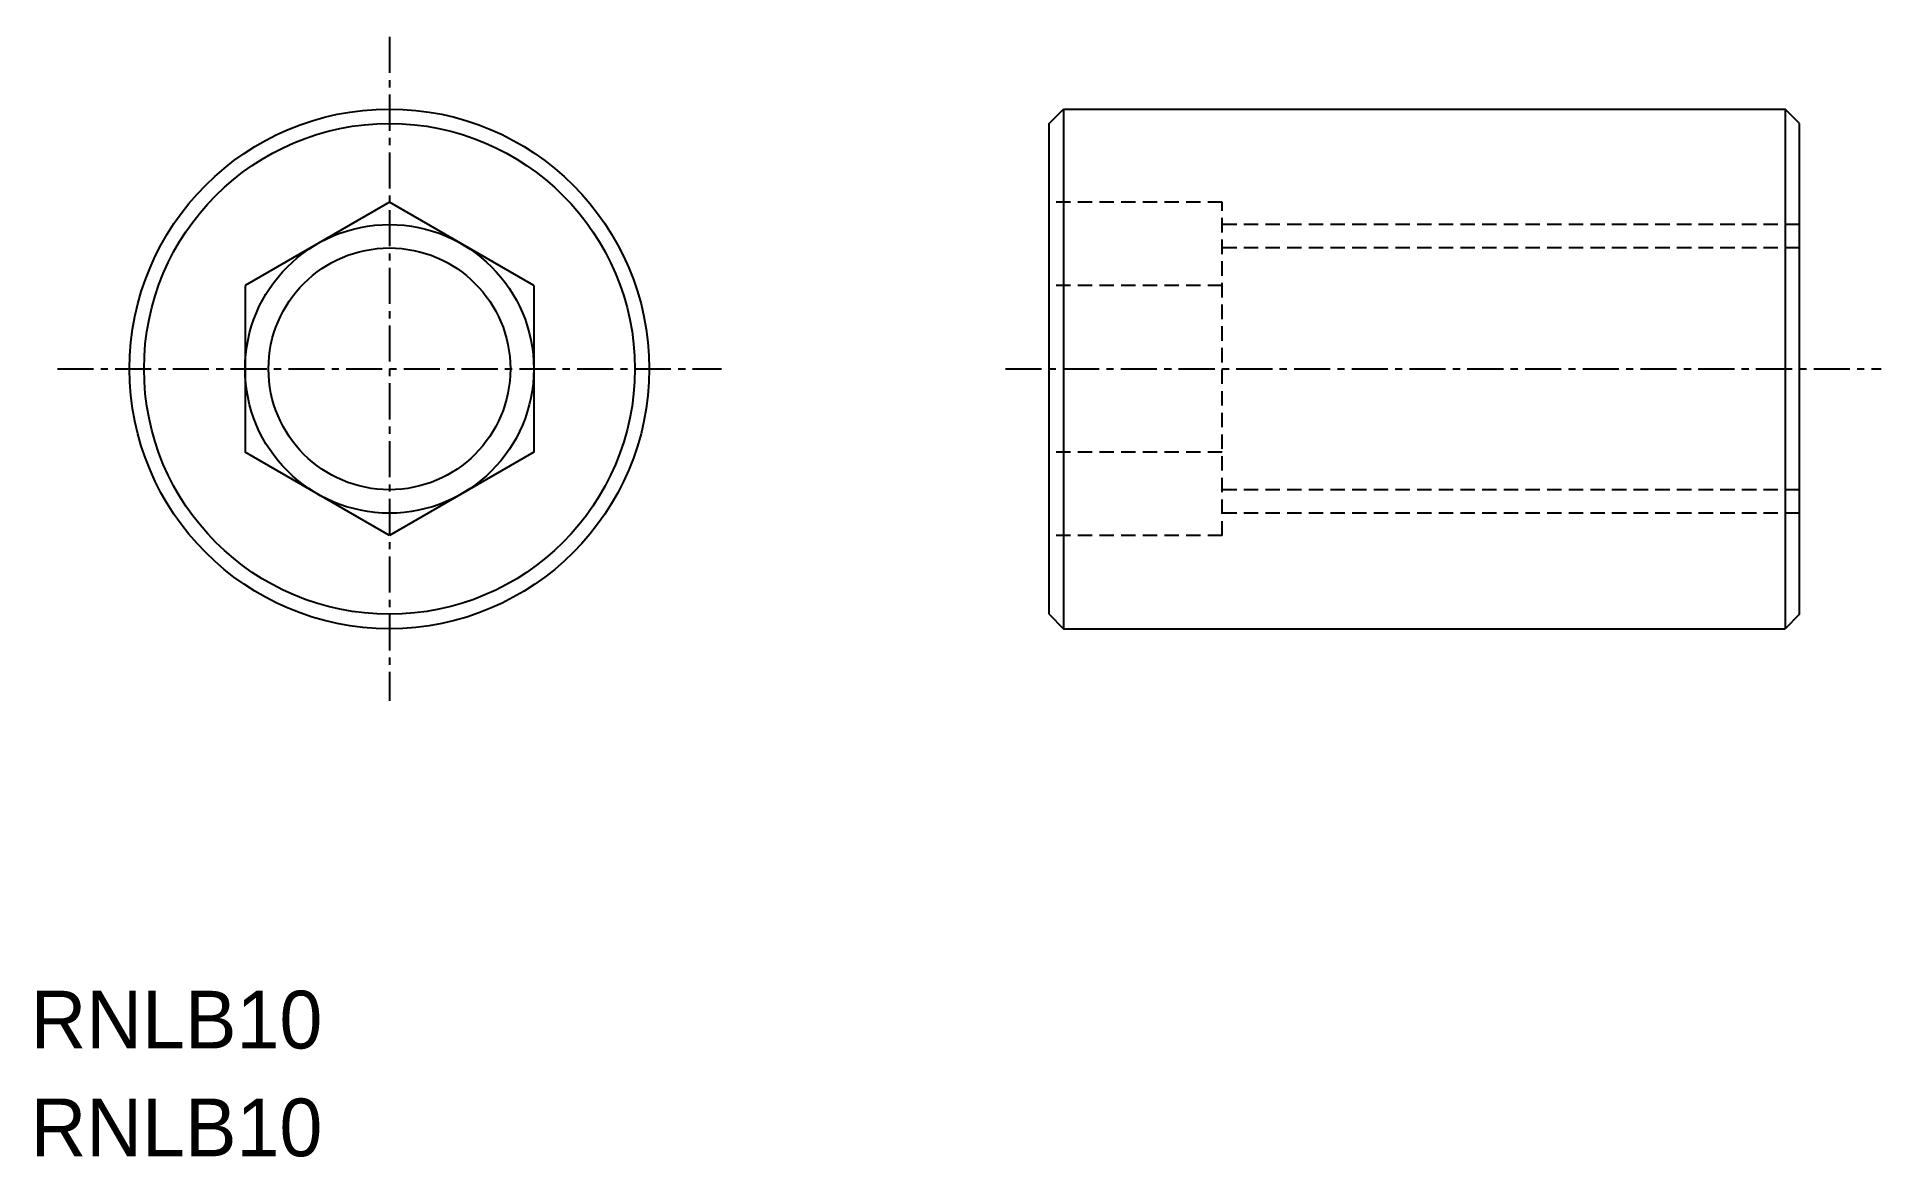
# Model space of a CAD drawing. Extents: x 893 to 956.9, y 16.9 to 55.7.
import ezdxf

# ---------------------------------------------------------------- set-up
doc = ezdxf.new("R2010")
doc.units = 0
doc.linetypes.add('CENTER', pattern=[2, 1.25, -0.25, 0.25, -0.25])
doc.linetypes.add('DASHED', pattern=[0.75, 0.5, -0.25])
doc.layers.get('0').update_dxf_attribs({"linetype": 'CONTINUOUS'})
doc.layers.add('CENTER', color=1, linetype='CENTER')

msp = doc.modelspace()

# ---------------------------------------------------------------- linework, layer by layer
at = {"color": 7, "linetype": 'CONTINUOUS'}
for p, q in [((928.084, 52.72), (928.584, 53.22)), ((928.584, 53.22), (928.584, 35.22)), ((928.584, 53.22), (953.584, 53.22)), ((953.584, 53.22), (953.584, 35.22)), ((954.084, 52.72), (953.584, 53.22)), ((928.084, 35.72), (928.084, 52.72)), ((954.084, 35.72), (954.084, 52.72)), ((905.238, 49.993), (900.238, 47.106)), ((910.238, 47.106), (905.238, 49.993)), ((900.238, 47.106), (900.238, 41.333)), ((910.238, 47.106), (910.238, 41.333)), ((905.238, 38.446), (900.238, 41.333)), ((910.238, 41.333), (905.238, 38.446)), ((928.084, 35.72), (928.584, 35.22)), ((928.584, 35.22), (953.584, 35.22)), ((954.084, 35.72), (953.584, 35.22))]:
    msp.add_line(p, q, dxfattribs=at)
at = {"color": 3, "linetype": 'DASHED'}
for p, q in [((934.084, 49.993), (928.084, 49.993)), ((934.084, 38.446), (934.084, 49.993)), ((954.084, 49.22), (934.084, 49.22)), ((954.084, 48.408), (934.084, 48.408)), ((934.084, 47.106), (928.084, 47.106)), ((934.084, 41.333), (928.084, 41.333)), ((954.084, 40.032), (934.084, 40.032)), ((954.084, 39.22), (934.084, 39.22)), ((934.084, 38.446), (928.084, 38.446))]:
    msp.add_line(p, q, dxfattribs=at)
at = {"color": 7, "linetype": 'CONTINUOUS'}
for radius in [9, 8.5, 4.188]:
    msp.add_circle((905.238, 44.22), radius, dxfattribs=at)
at = {"color": 3, "linetype": 'CONTINUOUS'}
msp.add_circle((905.238, 44.22), 5, dxfattribs=at)
at = {"layer": 'CENTER', "color": 1, "linetype": 'CENTER'}
for p, q in [((905.238, 55.72), (905.238, 32.72)), ((893.738, 44.22), (916.738, 44.22)), ((926.572, 44.22), (956.906, 44.22))]:
    msp.add_line(p, q, dxfattribs=at)

# ---------------------------------------------------------------- texts
at = {"color": 7, "linetype": 'CONTINUOUS'}
for p in [(892.807, 20.679), (892.807, 16.944)]:
    msp.add_text('RNLB10', height=2, dxfattribs=at).set_placement(p)

doc.saveas('drawing.dxf')
